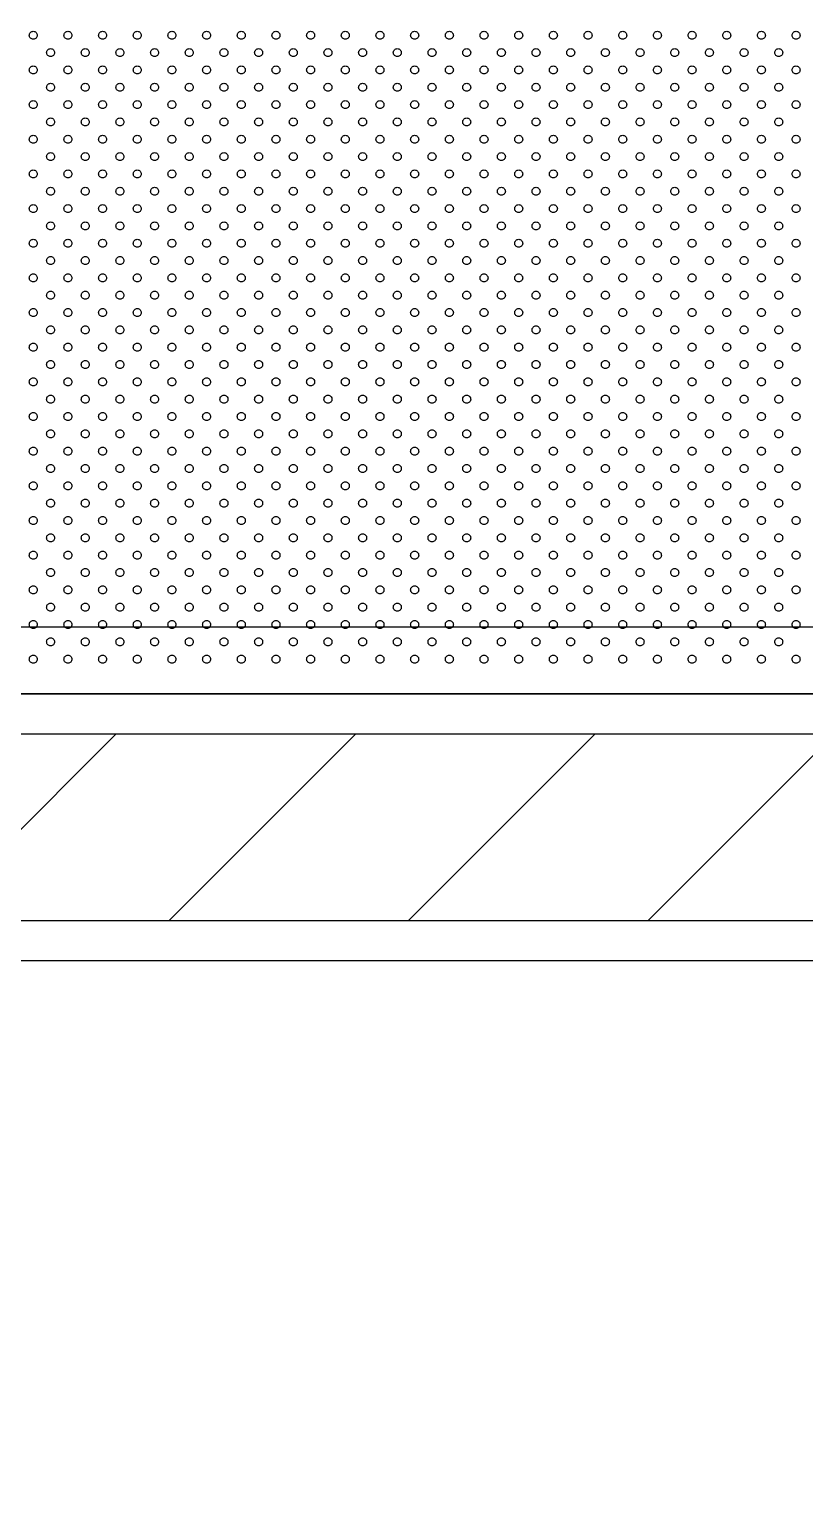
# Model space of a CAD drawing. Header units: millimetres. Extents: x 28487 to 58856, y 2691 to 22893.
# Drawn here: x 29087 to 29377, y 4850 to 5399 of the extents above; entities that cross this region are included whole.
import ezdxf
from ezdxf.xclip import XClip

# ---------------------------------------------------------------- set-up
doc = ezdxf.new("R2010")
doc.units = ezdxf.units.MM
doc.header["$XCLIPFRAME"] = 0
for name, color, linetype in [('0-LOCK', 251, 'Continuous'), ('000 - H A T C H', 9, 'Continuous'), ('000_CLIP-IN_ACESSORIES_SUB_COLOR_1', 1, 'Continuous'), ('000_CLIP-IN_PANEL_MAIN_COLOR_1', 3, 'Continuous'), ('000_CLIP-IN_PANEL_SUB_COLOR_2', 1, 'Continuous'), ('000_CLIP-IN_PANEL_WIPEOUT_', 250, 'Continuous')]:
    doc.layers.add(name, color=color, linetype=linetype)

# ---------------------------------------------------------------- blocks, each defined once
blk = doc.blocks.new('C-2-PP00-AR-2350-01-B_20251110-161349_EX_PLAN_WALL')
h = blk.add_hatch()
h.set_pattern_fill('ANSI31', color=251, scale=20, style=0)
h.set_pattern_definition([(45, (344539.788377367, -412772.7056011707), (-44.90128060534576, 44.90128060534577), [])])
h.paths.add_polyline_path([(14.89999999850988, -1900.000000001863), (84.89999999850988, -1900.000000001863), (84.89999999850988, -100.0000000018626), (14.89999999850988, -100.0000000018626)])
h.paths.add_polyline_path([(99.89999999850988, -1915.000000001863), (99.89999999850988, -1985), (3099.89999999851, -1985), (3099.89999999851, -1915.000000001863)])
h.paths.add_polyline_path([(3184.900000002235, -100.0000000018626), (3114.89999999851, -100.0000000018626), (3114.89999999851, -1900.000000001863), (3184.89999999851, -1900.000000001863)])
at = {"color": 2}
for p, q in [((99.89999999850988, -1900.000000001863), (3099.89999999851, -1900.000000001863)), ((0, -2000), (3199.800000000745, -2000))]:
    blk.add_line(p, q, dxfattribs=at)
at = {"color": 1}
for p, q in [((99.89999999850988, -1915.000000001863), (3099.89999999851, -1915.000000001863)), ((99.89999999850988, -1985), (3099.89999999851, -1985))]:
    blk.add_line(p, q, dxfattribs=at)
blk = doc.blocks.new('*U157')
blk.add_wipeout([(-299.9999999809079, -299.9999999943541), (300.0000000190922, -299.9999999943541), (300.0000000190922, 300.0000000056459), (-299.9999999809079, 300.0000000056459)]).dxf.layer = '000_CLIP-IN_PANEL_WIPEOUT_'
at = {"layer": '000_CLIP-IN_ACESSORIES_SUB_COLOR_1'}
blk.add_lwpolyline([(-296.9999999809079, -296.9999999943541), (297.0000000190921, -296.9999999943541), (297.0000000190921, 297.0000000056459), (-296.9999999809079, 297.0000000056459)], close=True, dxfattribs=at)
at = {"layer": '000_CLIP-IN_PANEL_MAIN_COLOR_1'}
blk.add_lwpolyline([(-299.9999999809079, -299.9999999943541), (300.0000000190921, -299.9999999943541), (300.0000000190921, 300.0000000056459), (-299.9999999809079, 300.0000000056459)], close=True, dxfattribs=at)
blk = doc.blocks.new('TYP.CLIP-IN_20251110-163539_FOR_PPLINE_C02')
blk.add_blockref('*U157', (-900, -900.0000000000518))
at = {"color": 1}
blk.add_lwpolyline([(-1500.000000000005, -900.0000000000002), (1499.999999999995, -900.0000000000002), (1499.999999999995, 899.9999999999998), (-1500.000000000005, 899.9999999999998)], close=True, dxfattribs=at)
at = {"layer": '000_CLIP-IN_PANEL_SUB_COLOR_2'}
for centre in [(-1185.999999937354, -652.9999999941147), (-1172.999999938344, -652.9999999941147), (-1159.999999939333, -652.9999999941147), (-1146.999999940323, -652.9999999941147), (-1133.999999941312, -652.9999999941147), (-1120.999999942302, -652.9999999941147), (-1107.999999943291, -652.9999999941147), (-1094.999999944281, -652.9999999941147), (-1081.99999994527, -652.9999999941147), (-1068.99999994626, -652.9999999941147), (-1055.999999947249, -652.9999999941147), (-1042.999999948239, -652.9999999941147), (-1029.999999949228, -652.9999999941147), (-1016.999999950218, -652.9999999941147), (-1003.999999951207, -652.9999999941147), (-990.999999952197, -652.9999999941147), (-977.9999999531865, -652.9999999941147), (-964.999999954176, -652.9999999941147), (-951.9999999551655, -652.9999999941147), (-938.9999999561551, -652.9999999941147), (-925.9999999571446, -652.9999999941147), (-912.9999999581341, -652.9999999941147), (-899.9999999591237, -652.9999999941147), (-1179.499999937878, -659.4999999945003), (-1166.499999938867, -659.4999999945003), (-1153.499999939857, -659.4999999945003), (-1140.499999940846, -659.4999999945003), (-1127.499999941836, -659.4999999945003), (-1114.499999942826, -659.4999999945003), (-1101.499999943815, -659.4999999945003), (-1088.499999944805, -659.4999999945003), (-1075.499999945794, -659.4999999945003), (-1062.499999946784, -659.4999999945003), (-1049.499999947773, -659.4999999945003), (-1036.499999948763, -659.4999999945003), (-1023.499999949752, -659.4999999945003), (-1010.499999950742, -659.4999999945003), (-997.4999999517313, -659.4999999945003), (-984.4999999527208, -659.4999999945003), (-971.4999999537104, -659.4999999945003), (-958.4999999546999, -659.4999999945003), (-945.4999999556894, -659.4999999945003), (-932.499999956679, -659.4999999945003), (-919.4999999576685, -659.4999999945003), (-906.499999958658, -659.4999999945003), (-1185.999999937354, -665.9999999940346), (-1172.999999938344, -665.9999999940346), (-1159.999999939333, -665.9999999940346), (-1146.999999940323, -665.9999999940346), (-1133.999999941312, -665.9999999940346), (-1120.999999942302, -665.9999999940346), (-1107.999999943291, -665.9999999940346), (-1094.999999944281, -665.9999999940346), (-1081.99999994527, -665.9999999940346), (-1068.99999994626, -665.9999999940346), (-1055.999999947249, -665.9999999940346), (-1042.999999948239, -665.9999999940346), (-1029.999999949228, -665.9999999940346), (-1016.999999950218, -665.9999999940346), (-1003.999999951207, -665.9999999940346), (-990.999999952197, -665.9999999940346), (-977.9999999531865, -665.9999999940346), (-964.999999954176, -665.9999999940346), (-951.9999999551655, -665.9999999940346), (-938.9999999561551, -665.9999999940346), (-925.9999999571446, -665.9999999940346), (-912.9999999581341, -665.9999999940346), (-899.9999999591237, -665.9999999940346), (-1179.499999937878, -672.4999999944203), (-1166.499999938867, -672.4999999944203), (-1153.499999939857, -672.4999999944203), (-1140.499999940846, -672.4999999944203), (-1127.499999941836, -672.4999999944203), (-1114.499999942826, -672.4999999944203), (-1101.499999943815, -672.4999999944203), (-1088.499999944805, -672.4999999944203), (-1075.499999945794, -672.4999999944203), (-1062.499999946784, -672.4999999944203), (-1049.499999947773, -672.4999999944203), (-1036.499999948763, -672.4999999944203), (-1023.499999949752, -672.4999999944203), (-1010.499999950742, -672.4999999944203), (-997.4999999517313, -672.4999999944203), (-984.4999999527208, -672.4999999944203), (-971.4999999537104, -672.4999999944203), (-958.4999999546999, -672.4999999944203), (-945.4999999556894, -672.4999999944203), (-932.499999956679, -672.4999999944203), (-919.4999999576685, -672.4999999944203), (-906.499999958658, -672.4999999944203), (-1185.999999937354, -678.9999999939546), (-1172.999999938344, -678.9999999939546), (-1159.999999939333, -678.9999999939546), (-1146.999999940323, -678.9999999939546), (-1133.999999941312, -678.9999999939546), (-1120.999999942302, -678.9999999939546), (-1107.999999943291, -678.9999999939546), (-1094.999999944281, -678.9999999939546), (-1081.99999994527, -678.9999999939546), (-1068.99999994626, -678.9999999939546), (-1055.999999947249, -678.9999999939546), (-1042.999999948239, -678.9999999939546), (-1029.999999949228, -678.9999999939546), (-1016.999999950218, -678.9999999939546), (-1003.999999951207, -678.9999999939546), (-990.999999952197, -678.9999999939546), (-977.9999999531865, -678.9999999939546), (-964.999999954176, -678.9999999939546), (-951.9999999551655, -678.9999999939546), (-938.9999999561551, -678.9999999939546), (-925.9999999571446, -678.9999999939546), (-912.9999999581341, -678.9999999939546), (-899.9999999591237, -678.9999999939546), (-1179.499999937878, -685.4999999943402), (-1166.499999938867, -685.4999999943402), (-1153.499999939857, -685.4999999943402), (-1140.499999940846, -685.4999999943402), (-1127.499999941836, -685.4999999943402), (-1114.499999942826, -685.4999999943402), (-1101.499999943815, -685.4999999943402), (-1088.499999944805, -685.4999999943402), (-1075.499999945794, -685.4999999943402), (-1062.499999946784, -685.4999999943402), (-1049.499999947773, -685.4999999943402), (-1036.499999948763, -685.4999999943402), (-1023.499999949752, -685.4999999943402), (-1010.499999950742, -685.4999999943402), (-997.4999999517313, -685.4999999943402), (-984.4999999527208, -685.4999999943402), (-971.4999999537104, -685.4999999943402), (-958.4999999546999, -685.4999999943402), (-945.4999999556894, -685.4999999943402), (-932.499999956679, -685.4999999943402), (-919.4999999576685, -685.4999999943402), (-906.499999958658, -685.4999999943402), (-1185.999999937354, -691.9999999938746), (-1172.999999938344, -691.9999999938746), (-1159.999999939333, -691.9999999938746), (-1146.999999940323, -691.9999999938746), (-1133.999999941312, -691.9999999938746), (-1120.999999942302, -691.9999999938746), (-1107.999999943291, -691.9999999938746), (-1094.999999944281, -691.9999999938746), (-1081.99999994527, -691.9999999938746), (-1068.99999994626, -691.9999999938746), (-1055.999999947249, -691.9999999938746), (-1042.999999948239, -691.9999999938746), (-1029.999999949228, -691.9999999938746), (-1016.999999950218, -691.9999999938746), (-1003.999999951207, -691.9999999938746), (-990.999999952197, -691.9999999938746), (-977.9999999531865, -691.9999999938746), (-964.999999954176, -691.9999999938746), (-951.9999999551655, -691.9999999938746), (-938.9999999561551, -691.9999999938746), (-925.9999999571446, -691.9999999938746), (-912.9999999581341, -691.9999999938746), (-899.9999999591237, -691.9999999938746), (-1179.499999937878, -698.4999999942602), (-1166.499999938867, -698.4999999942602), (-1153.499999939857, -698.4999999942602), (-1140.499999940846, -698.4999999942602), (-1127.499999941836, -698.4999999942602), (-1114.499999942826, -698.4999999942602), (-1101.499999943815, -698.4999999942602), (-1088.499999944805, -698.4999999942602), (-1075.499999945794, -698.4999999942602), (-1062.499999946784, -698.4999999942602), (-1049.499999947773, -698.4999999942602), (-1036.499999948763, -698.4999999942602), (-1023.499999949752, -698.4999999942602), (-1010.499999950742, -698.4999999942602), (-997.4999999517313, -698.4999999942602), (-984.4999999527208, -698.4999999942602), (-971.4999999537104, -698.4999999942602), (-958.4999999546999, -698.4999999942602), (-945.4999999556894, -698.4999999942602), (-932.499999956679, -698.4999999942602), (-919.4999999576685, -698.4999999942602), (-906.499999958658, -698.4999999942602), (-1185.999999937354, -704.9999999937945), (-1172.999999938344, -704.9999999937945), (-1159.999999939333, -704.9999999937945), (-1146.999999940323, -704.9999999937945), (-1133.999999941312, -704.9999999937945), (-1120.999999942302, -704.9999999937945), (-1107.999999943291, -704.9999999937945), (-1094.999999944281, -704.9999999937945), (-1081.99999994527, -704.9999999937945), (-1068.99999994626, -704.9999999937945), (-1055.999999947249, -704.9999999937945), (-1042.999999948239, -704.9999999937945), (-1029.999999949228, -704.9999999937945), (-1016.999999950218, -704.9999999937945), (-1003.999999951207, -704.9999999937945), (-990.999999952197, -704.9999999937945), (-977.9999999531865, -704.9999999937945), (-964.999999954176, -704.9999999937945), (-951.9999999551655, -704.9999999937945), (-938.9999999561551, -704.9999999937945), (-925.9999999571446, -704.9999999937945), (-912.9999999581341, -704.9999999937945), (-899.9999999591237, -704.9999999937945), (-1179.499999937878, -711.4999999941801), (-1166.499999938867, -711.4999999941801), (-1153.499999939857, -711.4999999941801), (-1140.499999940846, -711.4999999941801), (-1127.499999941836, -711.4999999941801), (-1114.499999942826, -711.4999999941801), (-1101.499999943815, -711.4999999941801), (-1088.499999944805, -711.4999999941801), (-1075.499999945794, -711.4999999941801), (-1062.499999946784, -711.4999999941801), (-1049.499999947773, -711.4999999941801), (-1036.499999948763, -711.4999999941801), (-1023.499999949752, -711.4999999941801), (-1010.499999950742, -711.4999999941801), (-997.4999999517313, -711.4999999941801), (-984.4999999527208, -711.4999999941801), (-971.4999999537104, -711.4999999941801), (-958.4999999546999, -711.4999999941801), (-945.4999999556894, -711.4999999941801), (-932.499999956679, -711.4999999941801), (-919.4999999576685, -711.4999999941801), (-906.499999958658, -711.4999999941801), (-1185.999999937354, -717.9999999937145), (-1172.999999938344, -717.9999999937145), (-1159.999999939333, -717.9999999937145), (-1146.999999940323, -717.9999999937145), (-1133.999999941312, -717.9999999937145), (-1120.999999942302, -717.9999999937145), (-1107.999999943291, -717.9999999937145), (-1094.999999944281, -717.9999999937145), (-1081.99999994527, -717.9999999937145), (-1068.99999994626, -717.9999999937145), (-1055.999999947249, -717.9999999937145), (-1042.999999948239, -717.9999999937145), (-1029.999999949228, -717.9999999937145), (-1016.999999950218, -717.9999999937145), (-1003.999999951207, -717.9999999937145), (-990.999999952197, -717.9999999937145), (-977.9999999531865, -717.9999999937145), (-964.999999954176, -717.9999999937145), (-951.9999999551655, -717.9999999937145), (-938.9999999561551, -717.9999999937145), (-925.9999999571446, -717.9999999937145), (-912.9999999581341, -717.9999999937145), (-899.9999999591237, -717.9999999937145), (-1179.499999937878, -724.4999999941001), (-1166.499999938867, -724.4999999941001), (-1153.499999939857, -724.4999999941001), (-1140.499999940846, -724.4999999941001), (-1127.499999941836, -724.4999999941001), (-1114.499999942826, -724.4999999941001), (-1101.499999943815, -724.4999999941001), (-1088.499999944805, -724.4999999941001), (-1075.499999945794, -724.4999999941001), (-1062.499999946784, -724.4999999941001), (-1049.499999947773, -724.4999999941001), (-1036.499999948763, -724.4999999941001), (-1023.499999949752, -724.4999999941001), (-1010.499999950742, -724.4999999941001), (-997.4999999517313, -724.4999999941001), (-984.4999999527208, -724.4999999941001), (-971.4999999537104, -724.4999999941001), (-958.4999999546999, -724.4999999941001), (-945.4999999556894, -724.4999999941001), (-932.499999956679, -724.4999999941001), (-919.4999999576685, -724.4999999941001), (-906.499999958658, -724.4999999941001), (-1185.999999937354, -730.9999999936344), (-1172.999999938344, -730.9999999936344), (-1159.999999939333, -730.9999999936344), (-1146.999999940323, -730.9999999936344), (-1133.999999941312, -730.9999999936344), (-1120.999999942302, -730.9999999936344), (-1107.999999943291, -730.9999999936344), (-1094.999999944281, -730.9999999936344), (-1081.99999994527, -730.9999999936344), (-1068.99999994626, -730.9999999936344), (-1055.999999947249, -730.9999999936344), (-1042.999999948239, -730.9999999936344), (-1029.999999949228, -730.9999999936344), (-1016.999999950218, -730.9999999936344), (-1003.999999951207, -730.9999999936344), (-990.999999952197, -730.9999999936344), (-977.9999999531865, -730.9999999936344), (-964.999999954176, -730.9999999936344), (-951.9999999551655, -730.9999999936344), (-938.9999999561551, -730.9999999936344), (-925.9999999571446, -730.9999999936344), (-912.9999999581341, -730.9999999936344), (-899.9999999591237, -730.9999999936344), (-1179.499999937878, -737.4999999940201), (-1166.499999938867, -737.4999999940201), (-1153.499999939857, -737.4999999940201), (-1140.499999940846, -737.4999999940201), (-1127.499999941836, -737.4999999940201), (-1114.499999942826, -737.4999999940201), (-1101.499999943815, -737.4999999940201), (-1088.499999944805, -737.4999999940201), (-1075.499999945794, -737.4999999940201), (-1062.499999946784, -737.4999999940201), (-1049.499999947773, -737.4999999940201), (-1036.499999948763, -737.4999999940201), (-1023.499999949752, -737.4999999940201), (-1010.499999950742, -737.4999999940201), (-997.4999999517313, -737.4999999940201), (-984.4999999527208, -737.4999999940201), (-971.4999999537104, -737.4999999940201), (-958.4999999546999, -737.4999999940201), (-945.4999999556894, -737.4999999940201), (-932.499999956679, -737.4999999940201), (-919.4999999576685, -737.4999999940201), (-906.499999958658, -737.4999999940201), (-1185.999999937354, -743.9999999935544), (-1172.999999938344, -743.9999999935544), (-1159.999999939333, -743.9999999935544), (-1146.999999940323, -743.9999999935544), (-1133.999999941312, -743.9999999935544), (-1120.999999942302, -743.9999999935544), (-1107.999999943291, -743.9999999935544), (-1094.999999944281, -743.9999999935544), (-1081.99999994527, -743.9999999935544), (-1068.99999994626, -743.9999999935544), (-1055.999999947249, -743.9999999935544), (-1042.999999948239, -743.9999999935544), (-1029.999999949228, -743.9999999935544), (-1016.999999950218, -743.9999999935544), (-1003.999999951207, -743.9999999935544), (-990.999999952197, -743.9999999935544), (-977.9999999531865, -743.9999999935544), (-964.999999954176, -743.9999999935544), (-951.9999999551655, -743.9999999935544), (-938.9999999561551, -743.9999999935544), (-925.9999999571446, -743.9999999935544), (-912.9999999581341, -743.9999999935544), (-899.9999999591237, -743.9999999935544), (-1179.499999937878, -750.49999999394), (-1166.499999938867, -750.49999999394), (-1153.499999939857, -750.49999999394), (-1140.499999940846, -750.49999999394), (-1127.499999941836, -750.49999999394), (-1114.499999942826, -750.49999999394), (-1101.499999943815, -750.49999999394), (-1088.499999944805, -750.49999999394), (-1075.499999945794, -750.49999999394), (-1062.499999946784, -750.49999999394), (-1049.499999947773, -750.49999999394), (-1036.499999948763, -750.49999999394), (-1023.499999949752, -750.49999999394), (-1010.499999950742, -750.49999999394), (-997.4999999517313, -750.49999999394), (-984.4999999527208, -750.49999999394), (-971.4999999537104, -750.49999999394), (-958.4999999546999, -750.49999999394), (-945.4999999556894, -750.49999999394), (-932.499999956679, -750.49999999394), (-919.4999999576685, -750.49999999394), (-906.499999958658, -750.49999999394), (-1185.999999937354, -756.9999999934744), (-1172.999999938344, -756.9999999934744), (-1159.999999939333, -756.9999999934744), (-1146.999999940323, -756.9999999934744), (-1133.999999941312, -756.9999999934744), (-1120.999999942302, -756.9999999934744), (-1107.999999943291, -756.9999999934744), (-1094.999999944281, -756.9999999934744), (-1081.99999994527, -756.9999999934744), (-1068.99999994626, -756.9999999934744), (-1055.999999947249, -756.9999999934744), (-1042.999999948239, -756.9999999934744), (-1029.999999949228, -756.9999999934744), (-1016.999999950218, -756.9999999934744), (-1003.999999951207, -756.9999999934744), (-990.999999952197, -756.9999999934744), (-977.9999999531865, -756.9999999934744), (-964.999999954176, -756.9999999934744), (-951.9999999551655, -756.9999999934744), (-938.9999999561551, -756.9999999934744), (-925.9999999571446, -756.9999999934744), (-912.9999999581341, -756.9999999934744), (-899.9999999591237, -756.9999999934744), (-1179.499999937878, -763.49999999386), (-1166.499999938867, -763.49999999386), (-1153.499999939857, -763.49999999386), (-1140.499999940846, -763.49999999386), (-1127.499999941836, -763.49999999386), (-1114.499999942826, -763.49999999386), (-1101.499999943815, -763.49999999386), (-1088.499999944805, -763.49999999386), (-1075.499999945794, -763.49999999386), (-1062.499999946784, -763.49999999386), (-1049.499999947773, -763.49999999386), (-1036.499999948763, -763.49999999386), (-1023.499999949752, -763.49999999386), (-1010.499999950742, -763.49999999386), (-997.4999999517313, -763.49999999386), (-984.4999999527208, -763.49999999386), (-971.4999999537104, -763.49999999386), (-958.4999999546999, -763.49999999386), (-945.4999999556894, -763.49999999386), (-932.499999956679, -763.49999999386), (-919.4999999576685, -763.49999999386), (-906.499999958658, -763.49999999386), (-1185.999999937354, -769.9999999933943), (-1172.999999938344, -769.9999999933943), (-1159.999999939333, -769.9999999933943), (-1146.999999940323, -769.9999999933943), (-1133.999999941312, -769.9999999933943), (-1120.999999942302, -769.9999999933943), (-1107.999999943291, -769.9999999933943), (-1094.999999944281, -769.9999999933943), (-1081.99999994527, -769.9999999933943), (-1068.99999994626, -769.9999999933943), (-1055.999999947249, -769.9999999933943), (-1042.999999948239, -769.9999999933943), (-1029.999999949228, -769.9999999933943), (-1016.999999950218, -769.9999999933943), (-1003.999999951207, -769.9999999933943), (-990.999999952197, -769.9999999933943), (-977.9999999531865, -769.9999999933943), (-964.999999954176, -769.9999999933943), (-951.9999999551655, -769.9999999933943), (-938.9999999561551, -769.9999999933943), (-925.9999999571446, -769.9999999933943), (-912.9999999581341, -769.9999999933943), (-899.9999999591237, -769.9999999933943), (-1179.499999937878, -776.49999999378), (-1166.499999938867, -776.49999999378), (-1153.499999939857, -776.49999999378), (-1140.499999940846, -776.49999999378), (-1127.499999941836, -776.49999999378), (-1114.499999942826, -776.49999999378), (-1101.499999943815, -776.49999999378), (-1088.499999944805, -776.49999999378), (-1075.499999945794, -776.49999999378), (-1062.499999946784, -776.49999999378), (-1049.499999947773, -776.49999999378), (-1036.499999948763, -776.49999999378), (-1023.499999949752, -776.49999999378), (-1010.499999950742, -776.49999999378), (-997.4999999517313, -776.49999999378), (-984.4999999527208, -776.49999999378), (-971.4999999537104, -776.49999999378), (-958.4999999546999, -776.49999999378), (-945.4999999556894, -776.49999999378), (-932.499999956679, -776.49999999378), (-919.4999999576685, -776.49999999378), (-906.499999958658, -776.49999999378), (-1185.999999937354, -782.9999999933143), (-1172.999999938344, -782.9999999933143), (-1159.999999939333, -782.9999999933143), (-1146.999999940323, -782.9999999933143), (-1133.999999941312, -782.9999999933143), (-1120.999999942302, -782.9999999933143), (-1107.999999943291, -782.9999999933143), (-1094.999999944281, -782.9999999933143), (-1081.99999994527, -782.9999999933143), (-1068.99999994626, -782.9999999933143), (-1055.999999947249, -782.9999999933143), (-1042.999999948239, -782.9999999933143), (-1029.999999949228, -782.9999999933143), (-1016.999999950218, -782.9999999933143), (-1003.999999951207, -782.9999999933143), (-990.999999952197, -782.9999999933143), (-977.9999999531865, -782.9999999933143), (-964.999999954176, -782.9999999933143), (-951.9999999551655, -782.9999999933143), (-938.9999999561551, -782.9999999933143), (-925.9999999571446, -782.9999999933143), (-912.9999999581341, -782.9999999933143), (-899.9999999591237, -782.9999999933143), (-1179.499999937878, -789.4999999936999), (-1166.499999938867, -789.4999999936999), (-1153.499999939857, -789.4999999936999), (-1140.499999940846, -789.4999999936999), (-1127.499999941836, -789.4999999936999), (-1114.499999942826, -789.4999999936999), (-1101.499999943815, -789.4999999936999), (-1088.499999944805, -789.4999999936999), (-1075.499999945794, -789.4999999936999), (-1062.499999946784, -789.4999999936999), (-1049.499999947773, -789.4999999936999), (-1036.499999948763, -789.4999999936999), (-1023.499999949752, -789.4999999936999), (-1010.499999950742, -789.4999999936999), (-997.4999999517313, -789.4999999936999), (-984.4999999527208, -789.4999999936999), (-971.4999999537104, -789.4999999936999), (-958.4999999546999, -789.4999999936999), (-945.4999999556894, -789.4999999936999), (-932.499999956679, -789.4999999936999), (-919.4999999576685, -789.4999999936999), (-906.499999958658, -789.4999999936999), (-1185.999999937354, -795.9999999932343), (-1172.999999938344, -795.9999999932343), (-1159.999999939333, -795.9999999932343), (-1146.999999940323, -795.9999999932343), (-1133.999999941312, -795.9999999932343), (-1120.999999942302, -795.9999999932343), (-1107.999999943291, -795.9999999932343), (-1094.999999944281, -795.9999999932343), (-1081.99999994527, -795.9999999932343), (-1068.99999994626, -795.9999999932343), (-1055.999999947249, -795.9999999932343), (-1042.999999948239, -795.9999999932343), (-1029.999999949228, -795.9999999932343), (-1016.999999950218, -795.9999999932343), (-1003.999999951207, -795.9999999932343), (-990.999999952197, -795.9999999932343), (-977.9999999531865, -795.9999999932343), (-964.999999954176, -795.9999999932343), (-951.9999999551655, -795.9999999932343), (-938.9999999561551, -795.9999999932343), (-925.9999999571446, -795.9999999932343), (-912.9999999581341, -795.9999999932343), (-899.9999999591237, -795.9999999932343), (-1179.499999937878, -802.4999999936199), (-1166.499999938867, -802.4999999936199), (-1153.499999939857, -802.4999999936199), (-1140.499999940846, -802.4999999936199), (-1127.499999941836, -802.4999999936199), (-1114.499999942826, -802.4999999936199), (-1101.499999943815, -802.4999999936199), (-1088.499999944805, -802.4999999936199), (-1075.499999945794, -802.4999999936199), (-1062.499999946784, -802.4999999936199), (-1049.499999947773, -802.4999999936199), (-1036.499999948763, -802.4999999936199), (-1023.499999949752, -802.4999999936199), (-1010.499999950742, -802.4999999936199), (-997.4999999517313, -802.4999999936199), (-984.4999999527208, -802.4999999936199), (-971.4999999537104, -802.4999999936199), (-958.4999999546999, -802.4999999936199), (-945.4999999556894, -802.4999999936199), (-932.499999956679, -802.4999999936199), (-919.4999999576685, -802.4999999936199), (-906.499999958658, -802.4999999936199), (-1185.999999937354, -808.9999999931542), (-1172.999999938344, -808.9999999931542), (-1159.999999939333, -808.9999999931542), (-1146.999999940323, -808.9999999931542), (-1133.999999941312, -808.9999999931542), (-1120.999999942302, -808.9999999931542), (-1107.999999943291, -808.9999999931542), (-1094.999999944281, -808.9999999931542), (-1081.99999994527, -808.9999999931542), (-1068.99999994626, -808.9999999931542), (-1055.999999947249, -808.9999999931542), (-1042.999999948239, -808.9999999931542), (-1029.999999949228, -808.9999999931542), (-1016.999999950218, -808.9999999931542), (-1003.999999951207, -808.9999999931542), (-990.999999952197, -808.9999999931542), (-977.9999999531865, -808.9999999931542), (-964.999999954176, -808.9999999931542), (-951.9999999551655, -808.9999999931542), (-938.9999999561551, -808.9999999931542), (-925.9999999571446, -808.9999999931542), (-912.9999999581341, -808.9999999931542), (-899.9999999591237, -808.9999999931542), (-1179.499999937878, -815.4999999935399), (-1166.499999938867, -815.4999999935399), (-1153.499999939857, -815.4999999935399), (-1140.499999940846, -815.4999999935399), (-1127.499999941836, -815.4999999935399), (-1114.499999942826, -815.4999999935399), (-1101.499999943815, -815.4999999935399), (-1088.499999944805, -815.4999999935399), (-1075.499999945794, -815.4999999935399), (-1062.499999946784, -815.4999999935399), (-1049.499999947773, -815.4999999935399), (-1036.499999948763, -815.4999999935399), (-1023.499999949752, -815.4999999935399), (-1010.499999950742, -815.4999999935399), (-997.4999999517313, -815.4999999935399), (-984.4999999527208, -815.4999999935399), (-971.4999999537104, -815.4999999935399), (-958.4999999546999, -815.4999999935399), (-945.4999999556894, -815.4999999935399), (-932.499999956679, -815.4999999935399), (-919.4999999576685, -815.4999999935399), (-906.499999958658, -815.4999999935399), (-1185.999999937354, -821.9999999930742), (-1172.999999938344, -821.9999999930742), (-1159.999999939333, -821.9999999930742), (-1146.999999940323, -821.9999999930742), (-1133.999999941312, -821.9999999930742), (-1120.999999942302, -821.9999999930742), (-1107.999999943291, -821.9999999930742), (-1094.999999944281, -821.9999999930742), (-1081.99999994527, -821.9999999930742), (-1068.99999994626, -821.9999999930742), (-1055.999999947249, -821.9999999930742), (-1042.999999948239, -821.9999999930742), (-1029.999999949228, -821.9999999930742), (-1016.999999950218, -821.9999999930742), (-1003.999999951207, -821.9999999930742), (-990.999999952197, -821.9999999930742), (-977.9999999531865, -821.9999999930742), (-964.999999954176, -821.9999999930742), (-951.9999999551655, -821.9999999930742), (-938.9999999561551, -821.9999999930742), (-925.9999999571446, -821.9999999930742), (-912.9999999581341, -821.9999999930742), (-899.9999999591237, -821.9999999930742), (-1179.499999937878, -828.4999999934598), (-1166.499999938867, -828.4999999934598), (-1153.499999939857, -828.4999999934598), (-1140.499999940846, -828.4999999934598), (-1127.499999941836, -828.4999999934598), (-1114.499999942826, -828.4999999934598), (-1101.499999943815, -828.4999999934598), (-1088.499999944805, -828.4999999934598), (-1075.499999945794, -828.4999999934598), (-1062.499999946784, -828.4999999934598), (-1049.499999947773, -828.4999999934598), (-1036.499999948763, -828.4999999934598), (-1023.499999949752, -828.4999999934598), (-1010.499999950742, -828.4999999934598), (-997.4999999517313, -828.4999999934598), (-984.4999999527208, -828.4999999934598), (-971.4999999537104, -828.4999999934598), (-958.4999999546999, -828.4999999934598), (-945.4999999556894, -828.4999999934598), (-932.499999956679, -828.4999999934598), (-919.4999999576685, -828.4999999934598), (-906.499999958658, -828.4999999934598), (-1185.999999937354, -834.9999999929942), (-1172.999999938344, -834.9999999929942), (-1159.999999939333, -834.9999999929942), (-1146.999999940323, -834.9999999929942), (-1133.999999941312, -834.9999999929942), (-1120.999999942302, -834.9999999929942), (-1107.999999943291, -834.9999999929942), (-1094.999999944281, -834.9999999929942), (-1081.99999994527, -834.9999999929942), (-1068.99999994626, -834.9999999929942), (-1055.999999947249, -834.9999999929942), (-1042.999999948239, -834.9999999929942), (-1029.999999949228, -834.9999999929942), (-1016.999999950218, -834.9999999929942), (-1003.999999951207, -834.9999999929942), (-990.999999952197, -834.9999999929942), (-977.9999999531865, -834.9999999929942), (-964.999999954176, -834.9999999929942), (-951.9999999551655, -834.9999999929942), (-938.9999999561551, -834.9999999929942), (-925.9999999571446, -834.9999999929942), (-912.9999999581341, -834.9999999929942), (-899.9999999591237, -834.9999999929942), (-1179.499999937878, -841.4999999933798), (-1166.499999938867, -841.4999999933798), (-1153.499999939857, -841.4999999933798), (-1140.499999940846, -841.4999999933798), (-1127.499999941836, -841.4999999933798), (-1114.499999942826, -841.4999999933798), (-1101.499999943815, -841.4999999933798), (-1088.499999944805, -841.4999999933798), (-1075.499999945794, -841.4999999933798), (-1062.499999946784, -841.4999999933798), (-1049.499999947773, -841.4999999933798), (-1036.499999948763, -841.4999999933798), (-1023.499999949752, -841.4999999933798), (-1010.499999950742, -841.4999999933798), (-997.4999999517313, -841.4999999933798), (-984.4999999527208, -841.4999999933798), (-971.4999999537104, -841.4999999933798), (-958.4999999546999, -841.4999999933798), (-945.4999999556894, -841.4999999933798), (-932.499999956679, -841.4999999933798), (-919.4999999576685, -841.4999999933798), (-906.499999958658, -841.4999999933798), (-1185.999999937354, -847.9999999929141), (-1172.999999938344, -847.9999999929141), (-1159.999999939333, -847.9999999929141), (-1146.999999940323, -847.9999999929141), (-1133.999999941312, -847.9999999929141), (-1120.999999942302, -847.9999999929141), (-1107.999999943291, -847.9999999929141), (-1094.999999944281, -847.9999999929141), (-1081.99999994527, -847.9999999929141), (-1068.99999994626, -847.9999999929141), (-1055.999999947249, -847.9999999929141), (-1042.999999948239, -847.9999999929141), (-1029.999999949228, -847.9999999929141), (-1016.999999950218, -847.9999999929141), (-1003.999999951207, -847.9999999929141), (-990.999999952197, -847.9999999929141), (-977.9999999531865, -847.9999999929141), (-964.999999954176, -847.9999999929141), (-951.9999999551655, -847.9999999929141), (-938.9999999561551, -847.9999999929141), (-925.9999999571446, -847.9999999929141), (-912.9999999581341, -847.9999999929141), (-899.9999999591237, -847.9999999929141), (-1179.499999937878, -854.4999999932998), (-1166.499999938867, -854.4999999932998), (-1153.499999939857, -854.4999999932998), (-1140.499999940846, -854.4999999932998), (-1127.499999941836, -854.4999999932998), (-1114.499999942826, -854.4999999932998), (-1101.499999943815, -854.4999999932998), (-1088.499999944805, -854.4999999932998), (-1075.499999945794, -854.4999999932998), (-1062.499999946784, -854.4999999932998), (-1049.499999947773, -854.4999999932998), (-1036.499999948763, -854.4999999932998), (-1023.499999949752, -854.4999999932998), (-1010.499999950742, -854.4999999932998), (-997.4999999517313, -854.4999999932998), (-984.4999999527208, -854.4999999932998), (-971.4999999537104, -854.4999999932998), (-958.4999999546999, -854.4999999932998), (-945.4999999556894, -854.4999999932998), (-932.499999956679, -854.4999999932998), (-919.4999999576685, -854.4999999932998), (-906.499999958658, -854.4999999932998), (-1185.999999937354, -860.9999999928341), (-1172.999999938344, -860.9999999928341), (-1159.999999939333, -860.9999999928341), (-1146.999999940323, -860.9999999928341), (-1133.999999941312, -860.9999999928341), (-1120.999999942302, -860.9999999928341), (-1107.999999943291, -860.9999999928341), (-1094.999999944281, -860.9999999928341), (-1081.99999994527, -860.9999999928341), (-1068.99999994626, -860.9999999928341), (-1055.999999947249, -860.9999999928341), (-1042.999999948239, -860.9999999928341), (-1029.999999949228, -860.9999999928341), (-1016.999999950218, -860.9999999928341), (-1003.999999951207, -860.9999999928341), (-990.999999952197, -860.9999999928341), (-977.9999999531865, -860.9999999928341), (-964.999999954176, -860.9999999928341), (-951.9999999551655, -860.9999999928341), (-938.9999999561551, -860.9999999928341), (-925.9999999571446, -860.9999999928341), (-912.9999999581341, -860.9999999928341), (-899.9999999591237, -860.9999999928341), (-1179.499999937878, -867.4999999932197), (-1166.499999938867, -867.4999999932197), (-1153.499999939857, -867.4999999932197), (-1140.499999940846, -867.4999999932197), (-1127.499999941836, -867.4999999932197), (-1114.499999942826, -867.4999999932197), (-1101.499999943815, -867.4999999932197), (-1088.499999944805, -867.4999999932197), (-1075.499999945794, -867.4999999932197), (-1062.499999946784, -867.4999999932197), (-1049.499999947773, -867.4999999932197), (-1036.499999948763, -867.4999999932197), (-1023.499999949752, -867.4999999932197), (-1010.499999950742, -867.4999999932197), (-997.4999999517313, -867.4999999932197), (-984.4999999527208, -867.4999999932197), (-971.4999999537104, -867.4999999932197), (-958.4999999546999, -867.4999999932197), (-945.4999999556894, -867.4999999932197), (-932.499999956679, -867.4999999932197), (-919.4999999576685, -867.4999999932197), (-906.499999958658, -867.4999999932197), (-1185.999999937354, -873.999999992754), (-1172.999999938344, -873.999999992754), (-1159.999999939333, -873.999999992754), (-1146.999999940323, -873.999999992754), (-1133.999999941312, -873.999999992754), (-1120.999999942302, -873.999999992754), (-1107.999999943291, -873.999999992754), (-1094.999999944281, -873.999999992754), (-1081.99999994527, -873.999999992754), (-1068.99999994626, -873.999999992754), (-1055.999999947249, -873.999999992754), (-1042.999999948239, -873.999999992754), (-1029.999999949228, -873.999999992754), (-1016.999999950218, -873.999999992754), (-1003.999999951207, -873.999999992754), (-990.999999952197, -873.999999992754), (-977.9999999531865, -873.999999992754), (-964.999999954176, -873.999999992754), (-951.9999999551655, -873.999999992754), (-938.9999999561551, -873.999999992754), (-925.9999999571446, -873.999999992754), (-912.9999999581341, -873.999999992754), (-899.9999999591237, -873.999999992754), (-1179.499999937878, -880.4999999931397), (-1166.499999938867, -880.4999999931397), (-1153.499999939857, -880.4999999931397), (-1140.499999940846, -880.4999999931397), (-1127.499999941836, -880.4999999931397), (-1114.499999942826, -880.4999999931397), (-1101.499999943815, -880.4999999931397), (-1088.499999944805, -880.4999999931397), (-1075.499999945794, -880.4999999931397), (-1062.499999946784, -880.4999999931397), (-1049.499999947773, -880.4999999931397), (-1036.499999948763, -880.4999999931397), (-1023.499999949752, -880.4999999931397), (-1010.499999950742, -880.4999999931397), (-997.4999999517313, -880.4999999931397), (-984.4999999527208, -880.4999999931397), (-971.4999999537104, -880.4999999931397), (-958.4999999546999, -880.4999999931397), (-945.4999999556894, -880.4999999931397), (-932.499999956679, -880.4999999931397), (-919.4999999576685, -880.4999999931397), (-906.499999958658, -880.4999999931397), (-1185.999999937354, -886.999999992674), (-1172.999999938344, -886.999999992674), (-1159.999999939333, -886.999999992674), (-1146.999999940323, -886.999999992674), (-1133.999999941312, -886.999999992674), (-1120.999999942302, -886.999999992674), (-1107.999999943291, -886.999999992674), (-1094.999999944281, -886.999999992674), (-1081.99999994527, -886.999999992674), (-1068.99999994626, -886.999999992674), (-1055.999999947249, -886.999999992674), (-1042.999999948239, -886.999999992674), (-1029.999999949228, -886.999999992674), (-1016.999999950218, -886.999999992674), (-1003.999999951207, -886.999999992674), (-990.999999952197, -886.999999992674), (-977.9999999531865, -886.999999992674), (-964.999999954176, -886.999999992674), (-951.9999999551655, -886.999999992674), (-938.9999999561551, -886.999999992674), (-925.9999999571446, -886.999999992674), (-912.9999999581341, -886.999999992674), (-899.9999999591237, -886.999999992674)]:
    blk.add_circle(centre, 1.50000000030559, dxfattribs=at)
blk = doc.blocks.new('*U165')
blk.add_wipeout([(2.2737367544323206e-13, 9.094947017729282e-13), (25.14999999948509, 25.149999999484862), (2974.8500000005142, 25.149999999483953), (2999.999999999999, -9.094947017729282e-13)])
at = {"layer": '000 - H A T C H'}
h = blk.add_hatch(dxfattribs=at)
h.set_pattern_fill('DOTS', color=8)
h.set_pattern_definition([(0, (2920.000000000374, -1.556088591322121e-12), (0.79375, 1.5875), [0, -1.5875])])
h.paths.add_polyline_path([(1.70530256582424e-13, -7.815970093361102e-13), (25.14999999948505, 25.14999999948407), (2974.850000000514, 25.14999999948245), (2999.999999999999, -2.366107310088636e-12)])
at = {"layer": '000_CLIP-IN_ACESSORIES_SUB_COLOR_1'}
blk.add_lwpolyline([(1.70530256582424e-13, -7.815970093361102e-13), (25.14999999948505, 25.14999999948407), (2974.850000000514, 25.14999999948245), (2999.999999999999, -2.366107310088636e-12)], close=True, dxfattribs=at)

msp = doc.modelspace()

# ---------------------------------------------------------------- linework, layer by layer
at = {"color": 1}
for points in [[(28774.19376743099, 5149.507187225332), (31774.19376743099, 5149.507187225332), (31774.19376743099, 6949.507187225332), (28774.19376743099, 6949.507187225332)], [(31774.19376743099, 6949.507187225332), (28774.19376743099, 6949.507187225332), (28774.19376743099, 5149.507187225332), (31774.19376743099, 5149.507187225332)]]:
    msp.add_lwpolyline(points, close=True, dxfattribs=at)
at = {"layer": '0-LOCK', "color": 1}
msp.add_lwpolyline([(31774.19376743099, 6949.507187225332), (28774.19376743099, 6949.507187225332), (28774.19376743099, 5149.507187225332), (31774.19376743099, 5149.507187225332), (31774.19376743099, 6949.507187225332)], close=True, dxfattribs=at)

# ---------------------------------------------------------------- next in the draw order: block references
ref = msp.add_blockref('TYP.CLIP-IN_20251110-163539_FOR_PPLINE_C02', (30274.19376743099, 6049.507187225332))
XClip(ref).set_block_clipping_path([(-282.68779524376805, 900), (-223.18339045674657, 832.6495614811274), (-165.36632818719954, 763.8467580420993), (-109.80349577390734, 693.213698009692), (-57.26516429404728, 620.3072487909112), (-8.837836409467855, 544.6152677974969), (33.8958859084305, 465.5825236794426), (68.58731263489244, 382.7285890232133), (91.81404162282342, 296.0033926673359), (99.11951014829174, 206.58459383355512), (86.40570524597206, 117.83285936500943), (52.862869135562505, 34.680513650508146), (2.1393321508003282, -39.342686533139386), (-59.147897147689946, -105.01062778866526), (-125.92358849422817, -165.13600299405698), (-195.55225704707846, -221.9520193781318), (-266.43158291184955, -277.20796639785476), (-337.29998646134845, -332.4777616231722), (-406.777330436129, -389.47812093195444), (-472.7267725019301, -450.4959168526657), (-530.62628840447, -519.0864641235012), (-568.3121206018877, -600.072031302193), (-564.161007109029, -688.8543593628619), (-524.2432105395092, -768.9789761158363), (-467.1353885997778, -838.2493669942533), (-401.88035284295984, -900.0000000000355), (-1500.0000000000073, -899.9999999943539), (-1500, 900.0000000056461)])

# ---------------------------------------------------------------- next in the draw order: linework, layer by layer
at = {"color": 1}
msp.add_lwpolyline([(30360.59947267696, 6167.340046590341), (30327.05663656655, 6084.18770087584), (30276.33309958179, 6010.164500692193), (30215.0458702833, 5944.496559436667), (30148.27017893676, 5884.371184231275), (30078.64151038391, 5827.5551678472), (30007.76218451914, 5772.299220827477), (29936.89378096964, 5717.02942560216), (29867.41643699486, 5660.029066293378), (29801.46699492906, 5599.011270372666), (29743.56747902652, 5530.420723101831), (29705.8816468291, 5449.435155923139), (29710.03276032196, 5360.65282786247), (29749.95055689148, 5280.528211109496), (29807.05837883121, 5211.257820231079), (29872.31341458803, 5149.507187225297), (28774.19376743098, 5149.507187230978), (28774.19376743099, 6949.507187230978)], dxfattribs=at)

# ---------------------------------------------------------------- next in the draw order: block references
ref = msp.add_blockref('*U165', (28774.19376743099, 5149.507187225333))
XClip(ref).set_block_clipping_path([(1217.312204756232, 1799.999999999999), (1276.8166095432534, 1732.6495614811265), (1334.6336718128005, 1663.8467580420984), (1390.1965042260927, 1593.2136980096911), (1442.7348357059527, 1520.3072487909103), (1491.1621635905321, 1444.615267797496), (1533.8958859084305, 1365.5825236794417), (1568.5873126348924, 1282.7285890232124), (1591.8140416228234, 1196.003392667335), (1599.1195101482917, 1106.5845938335542), (1586.405705245972, 1017.8328593650085), (1552.8628691355625, 934.6805136505072), (1502.1393321508003, 860.6573134668597), (1440.85210285231, 794.9893722113338), (1374.0764115057718, 734.8639970059421), (1304.4477429529215, 678.0479806218673), (1233.5684170881505, 622.7920336021443), (1162.7000135386515, 567.5222383768269), (1093.222669563871, 510.52187906804465), (1027.27322749807, 449.5040831473334), (969.37371159553, 380.9135358764979), (931.6878793981123, 299.92796869780614), (935.838992890971, 211.14564063713715), (975.7567894604908, 131.0210238841628), (1032.8646114002222, 61.75063300574584), (1098.1196471570402, -3.637978807091713e-11), (-7.275957614183426e-12, 5.6452336139045656e-09), (-0.17826429952765466, 1800.3214269178197)])

# ---------------------------------------------------------------- next in the draw order: block references
at = {"layer": '0-LOCK', "color": 1}
msp.add_blockref('C-2-PP00-AR-2350-01-B_20251110-161349_EX_PLAN_WALL', (28674.29376743248, 7049.507187227195), dxfattribs=at)

doc.saveas('drawing.dxf')
